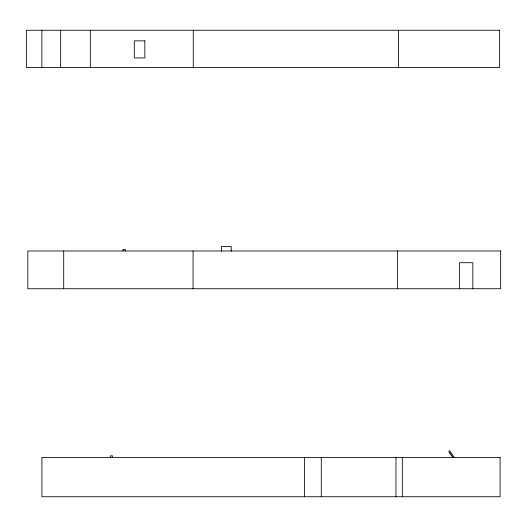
<?xml version="1.0" encoding="UTF-8"?>
<svg xmlns="http://www.w3.org/2000/svg" width="527" height="527" viewBox="0 0 527 527"><rect width="100%" height="100%" fill="white"/><g stroke="black" fill="none" stroke-linecap="round" stroke-linejoin="round"><path stroke-width="0.79" d="M454.702 457.469L453.76 457.469L453.76 456.165L452.818 456.165L452.818 454.854L451.876 454.854L451.876 453.549L450.928 453.549L450.928 452.238L449.986 452.238L449.986 450.934L449.044 450.934L449.044 452.238L452.818 457.469M472.844 288.743L472.844 262.723L459.531 262.723L459.531 288.743M402.332 457.423L402.332 496.75M398.484 30.25L398.484 67.416M397.411 250.984L397.411 288.743M395.961 457.423L395.961 496.75M321.272 457.423L321.272 496.75M304.527 457.423L304.527 496.75M231.201 251.227L231.201 246.438L221.498 246.438L221.498 251.227M193.271 30.25L193.271 67.416M193.066 250.984L193.066 288.743M125.294 250.984L125.294 249.416L123.055 249.416L123.055 250.984M112.482 457.423L112.482 455.855L110.242 455.855L110.242 457.423M90.328 30.25L90.328 67.416M63.708 250.984L63.708 288.743M60.658 30.25L60.658 67.416M41.877 30.25L41.877 67.416M499.642 30.25L26.35 30.25L26.35 67.416L499.642 67.416L499.642 30.25M144.853 40.856L134.293 40.856L134.293 57.93L144.853 57.93L144.853 40.856M500.65 250.984L27.826 250.984L27.826 288.743L500.65 288.743L500.65 250.984M500.07 457.423L41.923 457.423L41.923 496.75L500.07 496.75L500.07 457.423"/></g></svg>
